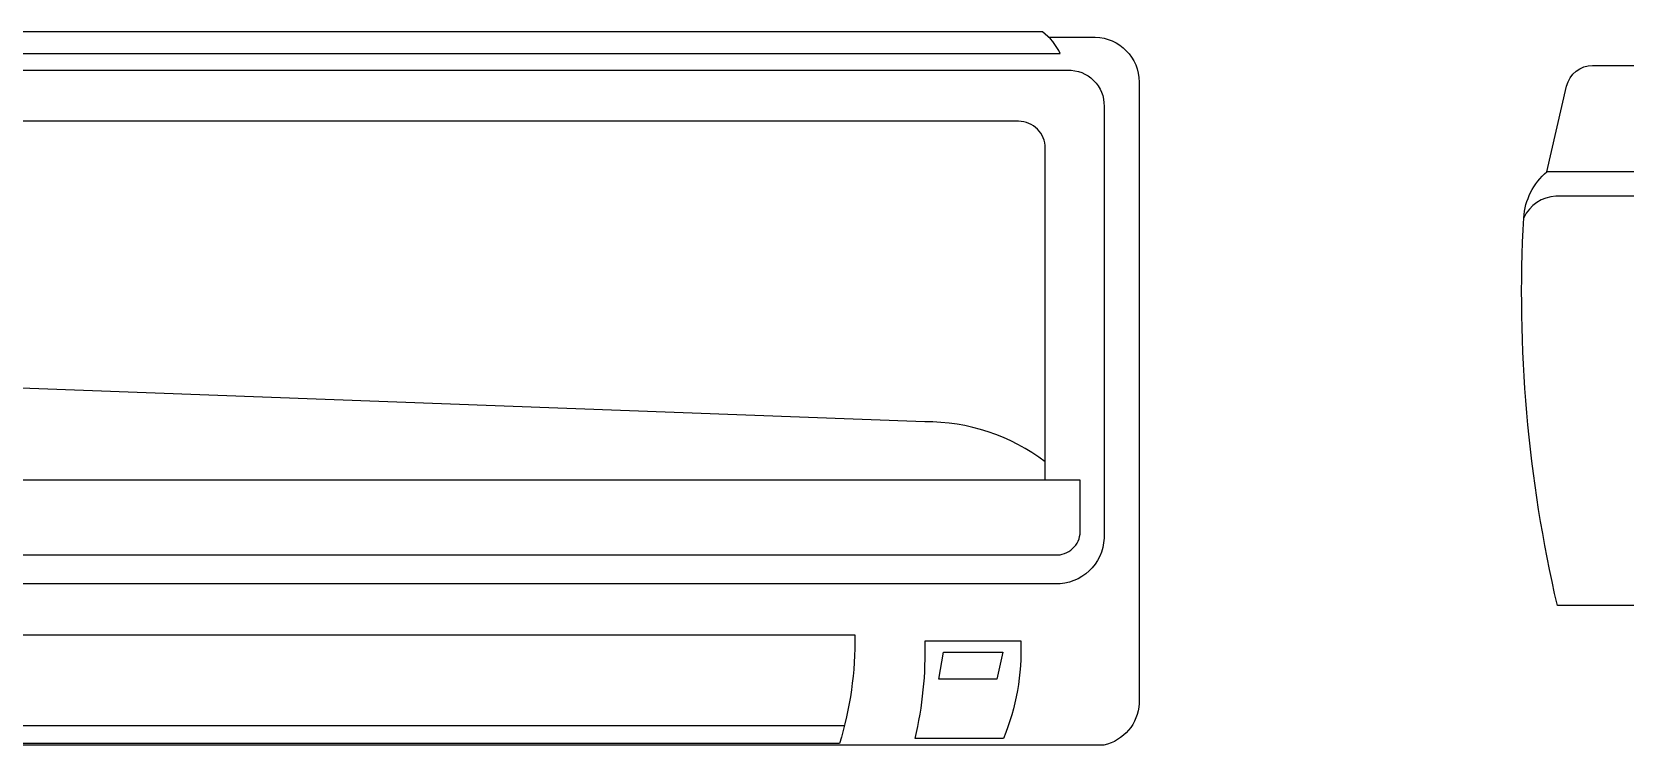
# Model space of a CAD drawing. Header units: millimetres. Extents: x 1291 to 5660, y 748 to 2981.
# Drawn here: x 1787 to 2393, y 748 to 1020 of the extents above; entities that cross this region are included whole.
import ezdxf

# ---------------------------------------------------------------- set-up
doc = ezdxf.new("R2010")
doc.units = ezdxf.units.MM

msp = doc.modelspace()

# ---------------------------------------------------------------- linework, layer by layer
for points in [[(1474.61, 1019.7, 0.124569), (1467.86, 1011.45), (2177.88, 1011.45, 0.124569), (2171.12, 1019.7)], [(2366.94, 801.58, -0.071265), (2354.17, 949.03, -0.2034), (2362.94, 966.5), (2370.46, 999.08, -0.349223), (2380.35, 1006.95), (3126.78, 1006.95, -0.349223), (3136.67, 999.08), (3144.19, 966.5, -0.2034), (3152.96, 949.03, -0.071265), (3140.19, 801.58)], [(1469.68, 809.77, -0.408304), (1451.21, 827.16), (1451.21, 991.4, -0.431881), (1465.05, 1005.13), (2180.69, 1005.13, -0.431881), (2194.52, 991.4), (2194.52, 827.16, -0.408304), (2176.06, 809.77)], [(1460.24, 849.17), (1460.24, 829.52, 0.418088), (1469.76, 820.79), (2175.98, 820.79, 0.418088), (2185.49, 829.52), (2185.49, 849.17)], [(1481.54, 749.02, -0.076989), (1475.68, 790.35), (2099.78, 790.35, -0.076989), (2093.91, 749.02)]]:
    msp.add_lwpolyline(points, format="xyb", close=True)
for points in [[(2173.45, 1017.71), (2191.14, 1017.71, -0.404642), (2207.9, 1000.59), (2207.9, 764.25, -0.331805), (2194.47, 748.45), (1451.26, 748.45, -0.331805), (1437.84, 764.25), (1437.84, 1000.59, -0.404642), (1454.6, 1017.71), (1472.29, 1017.71)], [(2172.17, 849.17), (2172.17, 975.53, 0.414214), (2162.01, 985.69), (1483.73, 985.69, 0.414214), (1473.57, 975.53), (1473.57, 849.17)], [(3152.96, 949.03, 0.273194), (3140.72, 957.24), (2366.41, 957.24, 0.273194), (2354.17, 949.03)], [(2172.17, 856.16, 0.165739), (2126.32, 871.41), (1693.89, 887.53, -0.048185), (1532.3, 917.17, -0.063733), (1473.57, 941.62)], [(2126.44, 788.1), (2162.87, 788.1, -0.106954), (2156.29, 751), (2122.67, 751, 0.066204), (2126.44, 788.1)]]:
    msp.add_lwpolyline(points, format="xyb")
for points in [[(3144.19, 966.5), (2362.94, 966.5)], [(1479.66, 755.86), (2095.8, 755.86)]]:
    msp.add_lwpolyline(points)
msp.add_lwpolyline([(2133.4, 783.86), (2156.03, 783.86), (2153.74, 773.51), (2131.66, 773.51)], close=True)

doc.saveas('drawing.dxf')
